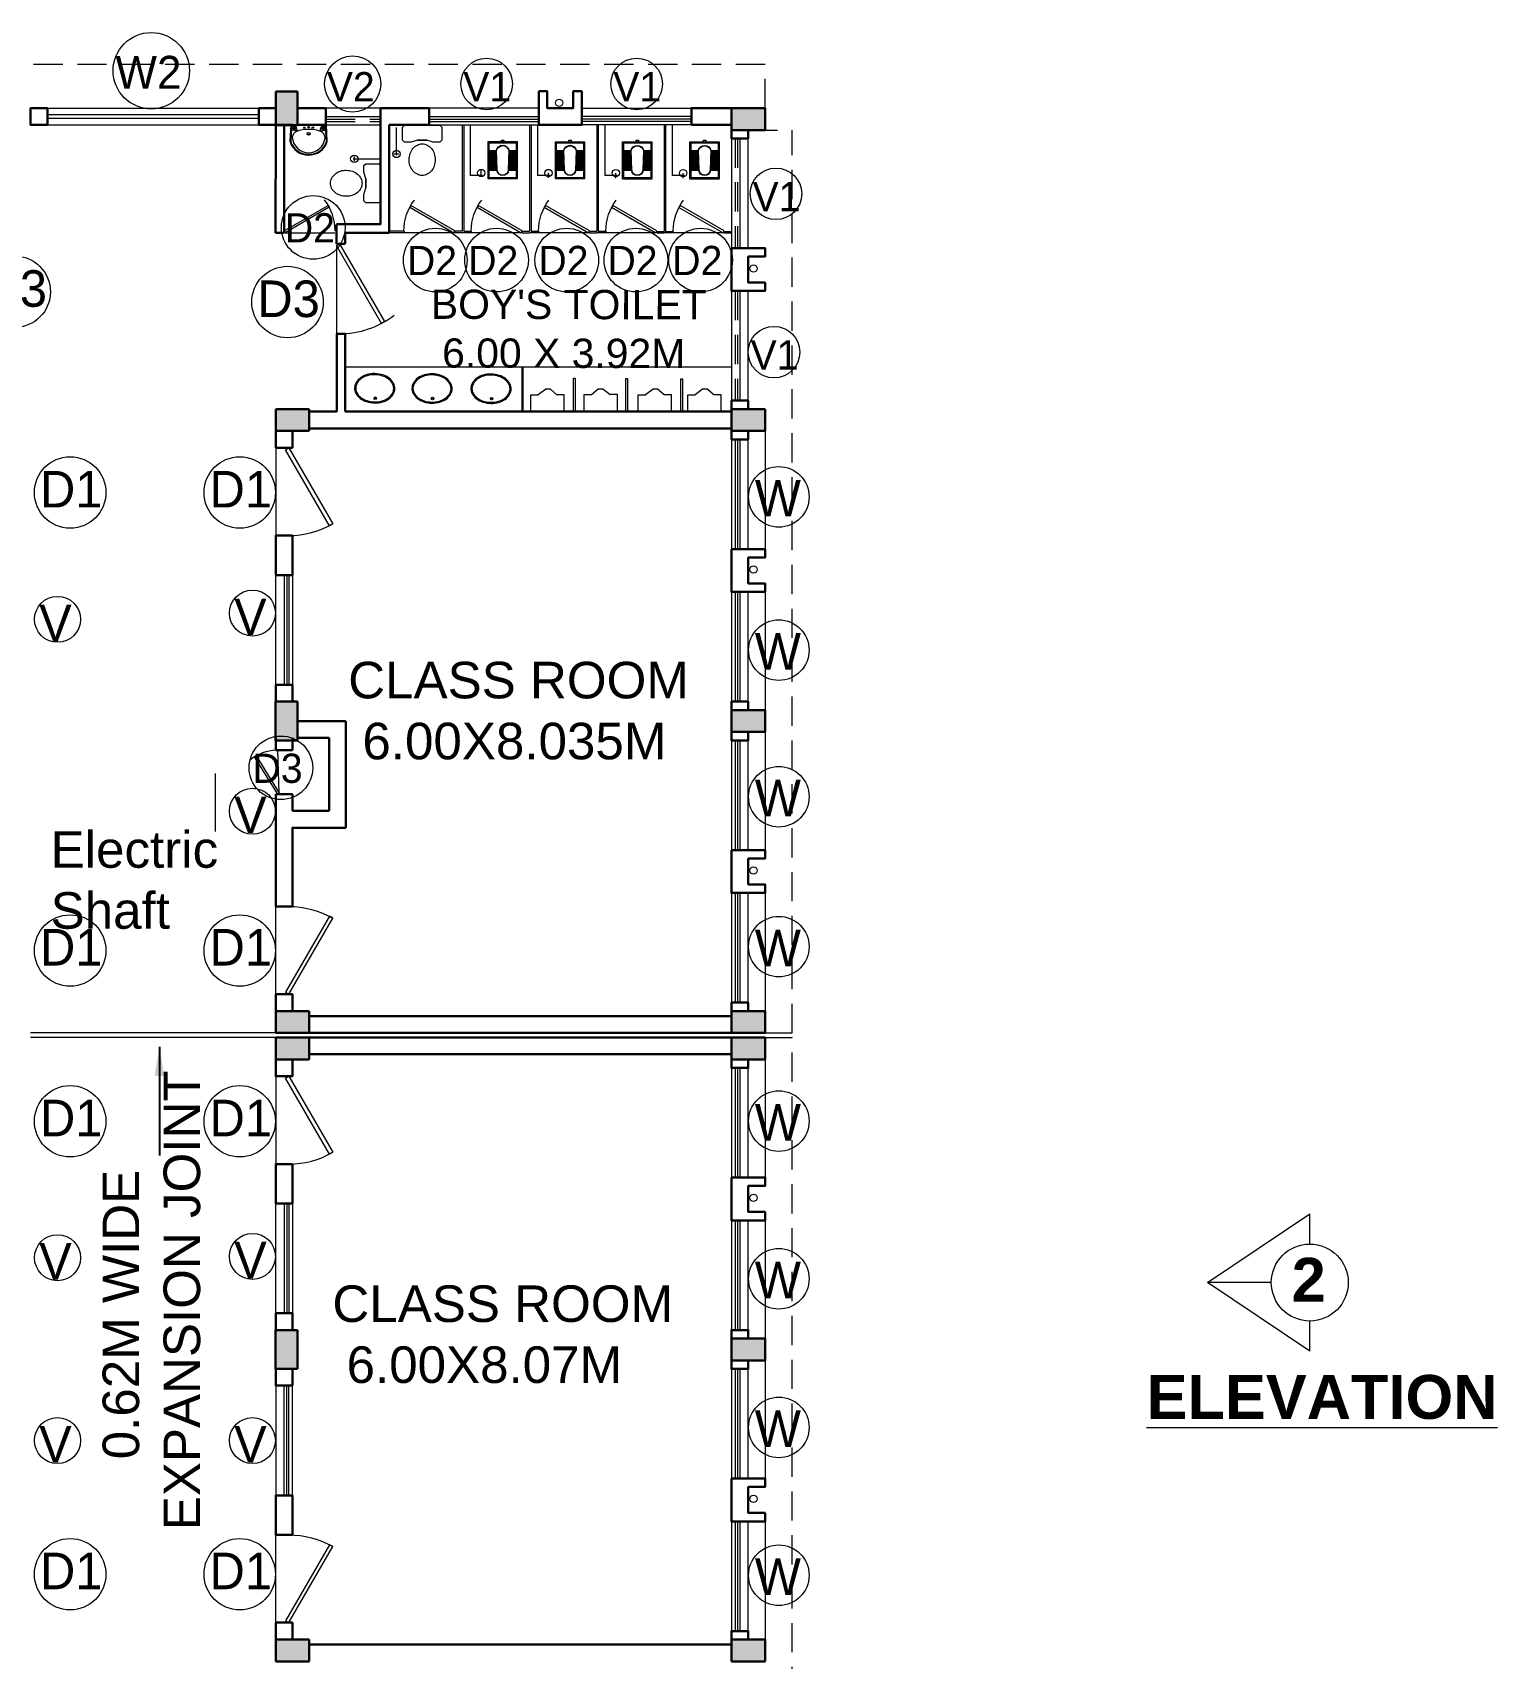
# Model space of a CAD drawing. Header units: millimetres. Extents: x 3614 to 12428, y -844 to 6844.
# Drawn here: x 5656.6 to 5676.62, y -683.78 to -661.55 of the extents above; entities that cross this region are included whole.
import ezdxf

# ---------------------------------------------------------------- set-up
doc = ezdxf.new("R2010")
doc.units = ezdxf.units.MM
doc.header["$LTSCALE"] = 40
doc.header["$MEASUREMENT"] = 0
doc.linetypes.add('DASHED', pattern=[0.75, 0.5, -0.25])
doc.layers.get('0').update_dxf_attribs({"linetype": 'CONTINUOUS', "lineweight": 20})
for name, color, linetype, lineweight in [('CLL LEV.', 15, 'CONTINUOUS', 18), ('Column', 252, 'CONTINUOUS', 30), ('Column Hatch', 253, 'CONTINUOUS', 13), ('CUBICAL TOILET', 160, 'CONTINUOUS', 15), ('Door', 54, 'CONTINUOUS', 18), ('EXPANSION JOINT', 248, 'CONTINUOUS', 20), ('Fixture', 44, 'CONTINUOUS', 15), ('Furniture', 13, 'CONTINUOUS', 15), ('Hidden', 30, 'DASHED', 18), ('TEXT', 7, 'CONTINUOUS', 20), ('Ventilator', 6, 'DASHED', 18), ('Wall', 7, 'CONTINUOUS', 30), ('Window', 150, 'CONTINUOUS', 15), ('Window-Wall', 7, 'CONTINUOUS', 18)]:
    doc.layers.add(name, color=color, linetype=linetype, lineweight=lineweight)
doc.styles.add('DIM', font='arial.ttf')
doc.styles.add('L120', font='simplex.shx', dxfattribs={"height": 1})
doc.styles.get("Standard").update_dxf_attribs({"font": 'txt.shx', "height": 0.03937})
doc.styles.add('STYLE9', font='GOTHIC.TTF')
doc.styles.add('Tabrej.', font='GOTHIC.TTF', dxfattribs={"height": 1})
doc.dimstyles.get("Standard").update_dxf_attribs({"dimtxt": 0.18, "dimasz": 0.18, "dimexe": 0.18, "dimexo": 0.0625, "dimgap": 0.09, "dimtad": 0, "dimtih": 1, "dimtoh": 1, "dimdec": 4, "dimzin": 0, "dimdsep": 46, "dimtxsty": 'Standard', "dimcen": 0.09, "dimadec": 0, "dimazin": 0, "dimtfac": 1, "dimtdec": 4, "dimtofl": 0, "dimtmove": 0, "dimatfit": 3, "dimfxl": 0, "dimtolj": 1, "dimtzin": 0, "dimarcsym": 0})

# ---------------------------------------------------------------- blocks, each defined once
blk = doc.blocks.new('COLUMN 546')
at = {"layer": 'Column Hatch'}
h = blk.add_hatch(color=0, dxfattribs=at)
h.dxf.hatch_style = 1
h.paths.add_polyline_path([(0, 0), (0.3, 0), (0.3, 0.46), (0, 0.46)])
at = {"layer": 'Column'}
for p, q in [((0.3, 0.46), (0, 0.46)), ((0, 0.46), (0, 0)), ((0.3, 0), (0.3, 0.46)), ((0, 0), (0.3, 0))]:
    blk.add_line(p, q, dxfattribs=at)
blk = doc.blocks.new('VENT 2')
at = {"layer": 'Ventilator', "linetype": 'Continuous', "ltscale": 0.02}
for p, q in [((0, 0.182), (1.5, 0.182)), ((0, 0.152), (1.5, 0.152))]:
    blk.add_line(p, q, dxfattribs=at)
at = {"layer": 'Window-Wall'}
for p, q in [((0, 0.23), (1.5, 0.23)), ((0, 0), (0, 0.23)), ((1.5, 0.23), (1.5, 0)), ((0, 0.115), (1.5, 0.115)), ((1.5, 0), (0, 0))]:
    blk.add_line(p, q, dxfattribs=at)
blk = doc.blocks.new('*U18')
for p, q in [((0, 0), (0, -6)), ((40, 0), (40, -6))]:
    blk.add_line(p, q)
blk.add_lwpolyline([(0, 0), (34.64, 20), (35.52, 18.48), (0.87, -1.52)], close=True)
blk.add_arc((0, 0), 40, 0, 30)
blk = doc.blocks.new('DOOR1')
at = {"layer": 'Door'}
blk.add_line((0, 0), (1.2, 0), dxfattribs=at)
at = {"layer": 'Door', "xscale": 0.0300000000000013, "yscale": 0.0300000000000013, "zscale": 0.0300000000000013}
blk.add_blockref('*U18', (0, 0.18), dxfattribs=at)
blk = doc.blocks.new('class 1')
at = {"layer": 'Wall'}
for points in [[(0.23, -0.035), (0, -0.035), (0, -0.265), (0.23, -0.265), (0.23, -0.035)], [(0.23, -1.465), (0, -1.465), (0, -2.005), (0.23, -2.005), (0.23, -1.465)], [(0.23, -3.505), (0, -3.505), (0, -3.735), (0.23, -3.735), (0.23, -3.505)]]:
    blk.add_lwpolyline(points, dxfattribs=at)
at = {"layer": 'Wall', "rotation": 270}
for name, p in [('DOOR1', (0, -0.265)), ('VENT 2', (0, -2.005))]:
    blk.add_blockref(name, p, dxfattribs=at)
blk = doc.blocks.new('WINDOW 1')
at = {"layer": 'CLL LEV.'}
for p, q in [((-0.115, -0.23), (-0.115, -0.46)), ((1.615, -0.23), (1.615, -0.46)), ((-0.115, -0.46), (1.615, -0.46))]:
    blk.add_line(p, q, dxfattribs=at)
at = {"layer": 'Window'}
for p, q in [((0, -0.051), (1.5, -0.051)), ((0, -0.081), (1.5, -0.081))]:
    blk.add_line(p, q, dxfattribs=at)
at = {"layer": 'Window-Wall'}
for p, q in [((0, 0), (1.5, 0)), ((0, -0.23), (0, 0)), ((1.5, 0), (1.5, -0.23)), ((0, -0.115), (1.5, -0.115)), ((1.5, -0.23), (0, -0.23))]:
    blk.add_line(p, q, dxfattribs=at)
blk = doc.blocks.new('SHAFT2')
at = {"layer": 'Fixture'}
blk.add_circle((0.302, 0.307), 0.05, dxfattribs=at)
at = {"layer": 'Wall'}
blk.add_lwpolyline([(0, 0.585), (0.46, 0.585), (0.46, 0.47), (0.23, 0.47), (0.23, 0.115), (0.46, 0.115), (0.46, 0), (0, 0), (0, 0.585)], dxfattribs=at)
blk = doc.blocks.new('Door - Left Hung 36 in.')
at = {"layer": 'Door'}
blk.add_line((0.75, -1.3), (35.93, -1.3), dxfattribs=at)
blk.add_lwpolyline([(0.75, -1.3), (0, 0), (31.18, 18), (31.93, 16.7)], close=True, dxfattribs=at)
blk.add_arc((0, 0), 36, 0, 37.31013, dxfattribs=at)
blk = doc.blocks.new('COLM 530')
at = {"layer": 'Column Hatch'}
h = blk.add_hatch(color=0, dxfattribs=at)
h.dxf.hatch_style = 1
h.paths.add_polyline_path([(5443.518, -633.795), (5443.218, -633.795), (5443.218, -634.325), (5443.518, -634.325)])
at = {"layer": 'Column'}
for p, q in [((5443.518, -633.795), (5443.218, -633.795)), ((5443.218, -633.795), (5443.218, -634.325)), ((5443.518, -634.325), (5443.518, -633.795)), ((5443.218, -634.325), (5443.518, -634.325))]:
    blk.add_line(p, q, dxfattribs=at)
blk = doc.blocks.new('RSA CL6')
for p, q in [((5.51, 3.48), (5.51, 7.28)), ((5.91, 3.47), (5.91, 7.28)), ((6.3, 3.46), (6.3, 7.28)), ((6.69, 3.45), (6.69, 7.28)), ((7.09, 3.44), (7.09, 7.28)), ((7.48, 3.43), (7.48, 7.28)), ((7.87, 3.42), (7.87, 7.28)), ((8.27, 3.41), (8.27, 7.28)), ((8.66, 3.4), (8.66, 7.28)), ((9.06, 3.39), (9.06, 7.28)), ((9.45, 3.38), (9.45, 7.28)), ((9.84, 3.37), (9.84, 7.28)), ((10.24, 3.36), (10.24, 7.28)), ((10.63, 3.35), (10.63, 7.28)), ((11.02, 3.34), (11.02, 7.28)), ((11.42, 3.33), (11.42, 7.28)), ((11.81, 3.32), (11.81, 7.28)), ((12.2, 3.31), (12.2, 7.28)), ((12.6, 3.31), (12.6, 7.28)), ((12.99, 3.3), (12.99, 7.28)), ((13.39, 3.29), (13.39, 7.28)), ((13.78, 3.28), (13.78, 7.28)), ((14.17, 3.27), (14.17, 7.28)), ((14.57, 3.26), (14.57, 7.28)), ((14.96, 3.25), (14.96, 7.28)), ((15.35, 3.24), (15.35, 7.28)), ((15.75, 3.23), (15.75, 7.28)), ((16.14, 3.22), (16.14, 7.28)), ((16.14, 7.28), (16.14, 3.22)), ((5.51, -7.28), (5.51, -3.47)), ((5.91, -7.28), (5.91, -3.45)), ((6.3, -7.28), (6.3, -3.44)), ((6.69, -7.28), (6.69, -3.43)), ((7.09, -7.28), (7.09, -3.42)), ((7.48, -7.28), (7.48, -3.41)), ((7.87, -7.28), (7.87, -3.4)), ((8.27, -7.28), (8.27, -3.39)), ((8.66, -7.28), (8.66, -3.38)), ((9.06, -7.28), (9.06, -3.37)), ((9.45, -7.28), (9.45, -3.36)), ((9.84, -7.28), (9.84, -3.34)), ((10.24, -7.28), (10.24, -3.33)), ((10.63, -7.28), (10.63, -3.32)), ((11.02, -7.28), (11.02, -3.31)), ((11.42, -7.28), (11.42, -3.3)), ((11.81, -7.28), (11.81, -3.29)), ((12.2, -7.28), (12.2, -3.28)), ((12.6, -7.28), (12.6, -3.27)), ((12.99, -7.28), (12.99, -3.26)), ((13.39, -7.28), (13.39, -3.24)), ((13.78, -7.28), (13.78, -3.23)), ((14.17, -7.28), (14.17, -3.22)), ((14.57, -7.28), (14.57, -3.21)), ((14.96, -7.28), (14.96, -3.2)), ((15.35, -7.28), (15.35, -3.19)), ((15.75, -7.28), (15.75, -3.18)), ((16.14, -3.17), (16.14, -7.28)), ((16.14, -7.28), (16.14, -3.17))]:
    blk.add_line(p, q)
blk.add_lwpolyline([(0.79, -0.59), (0, -0.59), (0, 0.59), (0.79, 0.59)])
for points in [[(0.79, 7.87), (20.87, 7.87), (20.87, -7.87), (0.79, -7.87)], [(1.38, 7.28), (20.28, 7.28), (20.28, -7.28), (1.38, -7.28)]]:
    blk.add_lwpolyline(points, close=True)
for points in [[(5.51, 3.48), (16.14, 3.22, -0.899983), (16.14, -3.17), (5.54, -3.47, -0.799392)], [(5.53, 3.28), (16.13, 3.02, -0.897689), (16.12, -2.97), (5.56, -3.27, -0.793494), (5.53, 3.28)]]:
    blk.add_lwpolyline(points, format="xyb", close=True)
blk = doc.blocks.new('ENGLISH SHEET')
at = {"layer": 'Fixture'}
for p, q in [((4663.798, 251.204), (4663.773, 251.179)), ((4663.976, 251.204), (4663.798, 251.204)), ((4664.002, 251.179), (4663.976, 251.204)), ((4663.773, 251.179), (4663.773, 250.696)), ((4663.976, 251.001), (4664.002, 251.09)), ((4663.976, 250.874), (4663.976, 251.001)), ((4663.976, 251.001), (4663.976, 250.874)), ((4664.002, 251.09), (4664.002, 251.179)), ((4664.002, 250.785), (4663.976, 250.874)), ((4664.002, 250.696), (4664.002, 250.785)), ((4663.773, 250.696), (4663.798, 250.67)), ((4663.798, 250.67), (4663.976, 250.67)), ((4663.976, 250.67), (4664.002, 250.696))]:
    blk.add_line(p, q, dxfattribs=at)
blk.add_lwpolyline([(4664.459, 250.937, 0.117036), (4664.443, 251.003, 0.104338), (4664.396, 251.063, 0.09029), (4664.321, 251.105, 0.09898), (4664.243, 251.115, 0.08237), (4664.159, 251.101, 0.09029), (4664.09, 251.063, 0.104338), (4664.043, 251.003, 0.117036), (4664.027, 250.937, 0.117036), (4664.043, 250.871, 0.104338), (4664.09, 250.811, 0.09029), (4664.159, 250.773, 0.08237), (4664.243, 250.759, 0.08237), (4664.327, 250.773, 0.09029), (4664.396, 250.811, 0.104338), (4664.443, 250.871, 0.117036)], format="xyb", close=True, dxfattribs=at)
blk = doc.blocks.new('RSA BASIN 9')
for points in [[(-0.1, -16.2, 0.340881), (10.04, -9, 0.074195), (10.06, -8.89), (9.53, 0), (-9.54, 0), (-10.02, -8.77, 0.082611), (-9.96, -9.15, 0.330812), (-0.1, -16.2)], [(0, -15.03, 0.391482), (8.86, -6.67, 0.252869), (6.53, -3.51, 0.087242), (0.02, -2.46, 0.079484), (-6.53, -3.51, 0.2542), (-8.82, -6.67, 0.39026), (0, -15.03)], [(-8.57, -1.96, -0.907437), (-8.45, -1.81), (-7.52, -2.57, -0.907437), (-7.64, -2.72)], [(-8.2, -1.64, -0.907437), (-8.07, -1.49), (-7.14, -2.25, -0.907437), (-7.27, -2.4)], [(-7.82, -1.32, -0.907437), (-7.7, -1.17), (-6.77, -1.93, -0.907437), (-6.89, -2.08)], [(7.82, -1.32, 0.907437), (7.7, -1.17), (6.77, -1.93, 0.907437), (6.89, -2.08)], [(8.2, -1.64, 0.907437), (8.07, -1.49), (7.14, -2.25, 0.907437), (7.27, -2.4)], [(8.57, -1.96, 0.907437), (8.45, -1.81), (7.52, -2.57, 0.907437), (7.64, -2.72)]]:
    blk.add_lwpolyline(points, format="xyb", close=True)
for points in [[(-5.93, -3.31), (-6.16, -2.95, -0.183787), (-6.22, -2.68, 0.126662), (-6.25, -2.43), (-6.59, -1.44, 0.35453), (-7.05, -0.98), (-8.75, -0.98, 0.414214), (-9.14, -1.37), (-9.56, -9.09, 0.329849), (-0.07, -15.81, 0.338736), (9.65, -8.94, 0.075632), (9.66, -8.82), (9.14, -1.37, 0.414214), (8.75, -0.98), (7.05, -0.98, 0.35453), (6.59, -1.44), (6.25, -2.43, 0.126662), (6.22, -2.68, -0.183787), (6.16, -2.95), (5.93, -3.31)], [(-6.18, -3.39), (-6.24, -3.29, 0.220542), (-6.52, -3.11), (-8.75, -2.78, -0.361119), (-9.19, -2.35)], [(6.18, -3.39), (6.24, -3.29, -0.220542), (6.52, -3.11), (8.75, -2.78, 0.358803), (9.21, -2.33, 0.358803)]]:
    blk.add_lwpolyline(points, format="xyb")
for centre, radius in [((-2.35, -1.56), 0.399), ((0, -4.82), 0.771), ((0, -4.82), 0.602), ((0, -1.23), 0.399), ((2.28, -1.51), 0.399)]:
    blk.add_circle(centre, radius)
blk = doc.blocks.new('RSA BASIN 2')
for points in [[(10.67, -8.12, 0.12976), (9.97, -5.22, 0.106426), (7.61, -2.47, 0.084431), (4.27, -0.72, 0.073534), (0, 0, 0.073534), (-4.29, -0.55, 0.084431), (-7.7, -2.16, 0.106426), (-10.17, -4.82, 0.12976), (-10.98, -7.69, 0.12976), (-10.28, -10.59, 0.106426), (-7.92, -13.34, 0.084431), (-4.58, -15.09, 0.073534), (-0.31, -15.81, 0.073534), (3.98, -15.26, 0.084431), (7.39, -13.64, 0.106426), (9.85, -10.99, 0.12976)], [(10.08, -7.9, 0.119977), (9.45, -5.5, 0.106426), (7.25, -2.94, 0.084431), (4.08, -1.28, 0.073534), (-0.01, -0.59, 0.073534), (-4.13, -1.12, 0.084431), (-7.36, -2.65, 0.106426), (-9.66, -5.12, 0.12976), (-10.39, -7.7, 0.009633), (-10.39, -7.9, 0.119977), (-9.76, -10.31, 0.106426), (-7.57, -12.87, 0.084431), (-4.4, -14.53, 0.073534), (-0.3, -15.22, 0.073534), (3.82, -14.69, 0.084431), (7.05, -13.16, 0.106426), (9.35, -10.69, 0.12976), (10.08, -8.11, 0.009633)]]:
    blk.add_lwpolyline(points, format="xyb", close=True)
for radius in [0.7, 0.479]:
    blk.add_circle((-0.47, -2.53), radius)
blk = doc.blocks.new('Urinal 1')
for p, q in [((0, 9), (9, 9)), ((0, 9), (0, -9)), ((9, 9), (9, 5)), ((12, 1), (9, 5)), ((12, -1.5), (12, 1)), ((9, -5), (12, -1.5)), ((9, -9), (9, -5)), ((0, -9), (9, -9))]:
    blk.add_line(p, q)
blk = doc.blocks.new('drt')
at = {"layer": 'TEXT', "ltscale": 0.05}
for p, q in [((86.231, 2.02), (87.63, 2.959)), ((87.63, 2.546), (87.63, 2.959)), ((87.104, 2.02), (86.231, 2.02)), ((87.63, 1.082), (86.231, 2.02)), ((87.63, 1.082), (87.63, 1.494))]:
    blk.add_line(p, q, dxfattribs=at)
blk.add_circle((87.63, 2.02), 0.526, dxfattribs=at)
at = {"layer": 'TEXT', "char_height": 0.6, "attachment_point": 1, "style": 'Tabrej.'}
for s, insert in [('{\\fArial|b1|i0|c0|p34;2}', (87.382, 2.358)), ('{\\fArial|b1|i0|c0|p34;\\LELEVATION }', (85.399, 0.756))]:
    blk.add_mtext_dynamic_manual_height_columns(s, width=20.54056, gutter_width=5, heights=[0], dxfattribs=dict(at, insert=insert))
blk = doc.blocks.new('projdc')
at = {"layer": 'Hidden', "ltscale": 0.02}
for p, q in [((5597.732, -297.827), (5598.332, -297.827)), ((5598.332, -310.172), (5598.332, -297.827)), ((5597.962, -310.172), (5598.332, -310.172)), ((5597.962, -310.234), (5598.332, -310.234)), ((5598.332, -339.039), (5598.332, -310.234))]:
    blk.add_line(p, q, dxfattribs=at)
blk = doc.blocks.new('DDDD')
at = {"layer": 'TEXT', "color": 3, "ltscale": 0.2}
blk.add_circle((2085.909, -1030.934), 0.488, dxfattribs=at)
at = {"layer": 'TEXT', "color": 3, "style": 'STYLE9'}
blk.add_text('D1', height=0.5, dxfattribs=at).set_placement((2085.496, -1031.139))
blk = doc.blocks.new('d2')
at = {"layer": 'TEXT', "color": 3, "ltscale": 0.2}
blk.add_circle((5437.77, -664.817), 0.435, dxfattribs=at)
at = {"layer": 'TEXT', "color": 3, "style": 'STYLE9'}
blk.add_text('D2', height=0.4, dxfattribs=at).set_placement((5437.383, -665.022))
blk = doc.blocks.new('shaft dooerr')
at = {"layer": 'TEXT', "color": 3, "ltscale": 0.2}
blk.add_circle((5444.341, -671.654), 0.435, dxfattribs=at)
at = {"layer": 'TEXT', "color": 3, "style": 'STYLE9'}
blk.add_text('D3', height=0.4, dxfattribs=at).set_placement((5443.954, -671.86))
blk = doc.blocks.new('W')
at = {"layer": 'TEXT', "color": 3}
blk.add_circle((2080.863, -1087.688), 0.414, dxfattribs=at)
at = {"layer": 'TEXT', "color": 3, "style": 'STYLE9'}
blk.add_text('W', height=0.5, dxfattribs=at).set_placement((2080.534, -1087.956))
blk = doc.blocks.new('VVV')
at = {"layer": 'TEXT', "color": 3, "ltscale": 0.2}
blk.add_circle((2082.528, -1073.943), 0.314, dxfattribs=at)
at = {"layer": 'TEXT', "color": 3, "style": 'STYLE9'}
blk.add_text('V', height=0.5, dxfattribs=at).set_placement((2082.277, -1074.243))
blk = doc.blocks.new('window corrijfk')
at = {"layer": 'TEXT', "color": 3}
blk.add_circle((5445.3, -704.813), 0.522, dxfattribs=at)
at = {"layer": 'TEXT', "color": 3, "style": 'STYLE9'}
blk.add_text('W2', height=0.45, dxfattribs=at).set_placement((5444.81, -705.06))
blk = doc.blocks.new('VENT TOILET')
at = {"layer": 'TEXT', "color": 3, "ltscale": 0.2}
blk.add_circle((5438.623, -662.256), 0.352, dxfattribs=at)
at = {"layer": 'TEXT', "color": 3, "style": 'STYLE9'}
blk.add_text('V1', height=0.4, dxfattribs=at).set_placement((5438.303, -662.494))
blk = doc.blocks.new('STAAFF VENT')
at = {"layer": 'TEXT', "color": 3, "ltscale": 0.2}
blk.add_circle((5442.495, -662.256), 0.384, dxfattribs=at)
at = {"layer": 'TEXT', "color": 3, "style": 'STYLE9'}
blk.add_text('V2', height=0.4, dxfattribs=at).set_placement((5442.142, -662.494))

msp = doc.modelspace()

# ---------------------------------------------------------------- linework, layer by layer
at = {"layer": 'CLL LEV.'}
for p, q in [((5666.3808, -662.8855), (5666.6108, -662.8855)), ((5666.3808, -664.6155), (5666.6108, -664.6155)), ((5666.3808, -664.9705), (5666.6108, -664.9705)), ((5666.3808, -666.7005), (5666.6108, -666.7005))]:
    msp.add_line(p, q, dxfattribs=at)
at = {"layer": 'CUBICAL TOILET', "ltscale": 0.01}
for p, q in [((5662.4708, -662.8142), (5662.4708, -664.2695)), ((5662.4908, -662.8142), (5662.4908, -664.2695)), ((5663.3908, -662.8146), (5663.3908, -664.2699)), ((5663.4108, -662.8146), (5663.4108, -664.2699)), ((5664.3108, -662.815), (5664.3108, -664.2703)), ((5664.3308, -662.815), (5664.3308, -664.2703)), ((5665.2308, -662.8155), (5665.2308, -664.2708)), ((5665.2508, -662.8155), (5665.2508, -664.2708)), ((5661.6754, -664.2699), (5661.4706, -664.2699)), ((5661.6754, -664.2899), (5661.4706, -664.2899)), ((5661.6754, -664.2699), (5661.6754, -664.2899)), ((5662.4708, -664.2695), (5662.3708, -664.2695)), ((5662.3708, -664.2695), (5662.3708, -664.2895)), ((5662.5944, -664.2895), (5662.3708, -664.2895)), ((5662.4908, -664.2695), (5662.5944, -664.2695)), ((5662.5944, -664.2695), (5662.5944, -664.2895)), ((5663.2908, -664.2699), (5663.3908, -664.2699)), ((5663.2908, -664.2699), (5663.2908, -664.2899)), ((5663.2908, -664.2899), (5663.3908, -664.2899)), ((5663.5144, -664.2899), (5663.3908, -664.2899)), ((5663.4108, -664.2699), (5663.5144, -664.2699)), ((5663.5144, -664.2699), (5663.5144, -664.2899)), ((5664.2108, -664.2703), (5664.3108, -664.2703)), ((5664.2108, -664.2703), (5664.2108, -664.2903)), ((5664.2108, -664.2903), (5664.3108, -664.2903)), ((5664.4344, -664.2903), (5664.3108, -664.2903)), ((5664.3308, -664.2703), (5664.4344, -664.2703)), ((5664.4344, -664.2703), (5664.4344, -664.2903)), ((5665.1308, -664.2708), (5665.2308, -664.2708)), ((5665.1308, -664.2708), (5665.1308, -664.2908)), ((5665.1308, -664.2908), (5665.2308, -664.2908)), ((5665.3544, -664.2908), (5665.2308, -664.2908)), ((5665.2508, -664.2708), (5665.3544, -664.2708)), ((5665.3544, -664.2708), (5665.3544, -664.2908)), ((5666.0508, -664.2712), (5666.1508, -664.2712)), ((5666.0508, -664.2712), (5666.0508, -664.2912)), ((5666.0508, -664.2912), (5666.1508, -664.2912))]:
    msp.add_line(p, q, dxfattribs=at)
at = {"layer": 'CUBICAL TOILET', "ltscale": 0.05}
msp.add_lwpolyline([(5663.2882, -666.126), (5663.2986, -666.126), (5663.2986, -666.7355), (5663.2882, -666.7355)], close=True, dxfattribs=at)
at = {"layer": 'EXPANSION JOINT', "linetype": 'ByBlock', "ltscale": 0.05}
for p, q in [((5659.9208, -675.2305), (5656.5708, -675.2305)), ((5659.9208, -675.2925), (5656.5708, -675.2925))]:
    msp.add_line(p, q, dxfattribs=at)
at = {"layer": 'Fixture', "ltscale": 0.05}
msp.add_line((5666.1508, -666.1265), (5660.8707, -666.1256), dxfattribs=at)
for points in [[(5663.9902, -666.2784), (5664.0137, -666.2784), (5664.0137, -666.7355), (5663.9902, -666.7355)], [(5664.7052, -666.2809), (5664.7287, -666.2809), (5664.7287, -666.738), (5664.7052, -666.738)], [(5665.4566, -666.2857), (5665.4801, -666.2857), (5665.4801, -666.7428), (5665.4566, -666.7428)]]:
    msp.add_lwpolyline(points, close=True, dxfattribs=at)
at = {"layer": 'Furniture', "ltscale": 0.05}
for p, q in [((5661.5717, -663.229), (5661.5717, -662.8505)), ((5662.5808, -662.8155), (5662.5809, -663.5082)), ((5663.5008, -662.8159), (5663.5009, -663.5086)), ((5664.4208, -662.8163), (5664.4209, -663.5091)), ((5665.3408, -662.8168), (5665.3409, -663.5095)), ((5660.98, -663.2795), (5661.3585, -663.2795)), ((5660.9958, -663.2454), (5660.9958, -663.3137)), ((5661.5376, -663.2132), (5661.6059, -663.2132)), ((5662.7467, -663.5082), (5662.5809, -663.5082)), ((5662.7309, -663.5074), (5662.7309, -663.439)), ((5663.6667, -663.5086), (5663.5009, -663.5086)), ((5663.6509, -663.5415), (5663.6509, -663.4732)), ((5664.5867, -663.5091), (5664.4209, -663.5091)), ((5664.5709, -663.5419), (5664.5709, -663.4736)), ((5665.5067, -663.5095), (5665.3409, -663.5095)), ((5665.4909, -663.5424), (5665.4909, -663.474))]:
    msp.add_line(p, q, dxfattribs=at)
for centre in [(5660.9958, -663.2795), (5661.5717, -663.2132), (5662.7309, -663.4732), (5663.6509, -663.4736), (5664.5709, -663.4741), (5665.4909, -663.4745)]:
    msp.add_circle(centre, 0.05, dxfattribs=at)
at = {"layer": 'Hidden', "ltscale": 0.02}
for p, q in [((5666.6108, -661.9906), (5655.8858, -661.9875)), ((5666.6108, -662.5851), (5666.6108, -661.9906))]:
    msp.add_line(p, q, dxfattribs=at)
at = {"layer": 'TEXT'}
msp.add_line((5659.0921, -671.6835), (5659.0921, -672.4773), dxfattribs=at)
at = {"layer": 'TEXT', "color": 3, "ltscale": 0.2}
for centre in [(5656.3543, -665.0964), (5660.0831, -665.2372)]:
    msp.add_circle(centre, 0.4884, dxfattribs=at)
at = {"layer": 'Ventilator', "ltscale": 0.02}
for p, q in [((5660.6058, -662.7377), (5661.3558, -662.7377)), ((5660.6058, -662.7677), (5661.3558, -662.7677)), ((5666.2018, -663.0005), (5666.2018, -664.5005)), ((5666.2318, -663.0005), (5666.2318, -664.5005)), ((5666.2018, -665.0855), (5666.2018, -666.5855)), ((5666.2318, -665.0855), (5666.2318, -666.5855))]:
    msp.add_line(p, q, dxfattribs=at)
at = {"layer": 'Wall', "ltscale": 0.05}
for p, q in [((5659.9208, -662.8155), (5659.9206, -664.2898)), ((5660.0358, -662.8155), (5660.0356, -664.2898)), ((5661.3556, -664.1749), (5661.3558, -662.8154)), ((5661.4706, -664.2899), (5661.4708, -662.8155)), ((5660.7505, -664.4406), (5660.7506, -664.1764)), ((5660.7506, -664.1748), (5661.3556, -664.1749)), ((5660.0356, -664.2898), (5659.9206, -664.2898)), ((5660.7505, -664.4406), (5660.871, -664.4406)), ((5660.871, -664.2898), (5661.4706, -664.2899)), ((5660.871, -664.4406), (5660.871, -664.2898)), ((5660.7556, -666.7355), (5660.7558, -665.67)), ((5660.7558, -665.67), (5660.8708, -665.67)), ((5660.8706, -666.7355), (5660.8708, -665.67))]:
    msp.add_line(p, q, dxfattribs=at)
at = {"layer": 'Wall'}
for p, q in [((5660.1508, -662.8155), (5659.9208, -662.8155)), ((5660.3808, -666.7355), (5660.7556, -666.7355)), ((5660.8706, -666.7355), (5666.1508, -666.7355)), ((5660.3808, -666.9655), (5666.1508, -666.9655)), ((5660.2208, -670.9655), (5660.8808, -670.9655)), ((5660.8808, -670.9655), (5660.8808, -672.4255)), ((5659.9208, -671.3639), (5659.9208, -671.1955)), ((5660.1508, -671.3639), (5660.1508, -671.1955)), ((5660.2208, -671.1955), (5660.6508, -671.1955)), ((5660.6508, -671.1955), (5660.6508, -672.1955)), ((5659.9208, -671.3639), (5660.1508, -671.3639)), ((5660.1508, -671.9655), (5659.9208, -671.9655)), ((5659.9208, -672.3105), (5659.9208, -671.9655)), ((5660.1508, -672.1955), (5660.1508, -671.9655)), ((5660.6508, -672.1955), (5660.1508, -672.1955)), ((5660.3808, -675.0005), (5666.1508, -675.0005)), ((5660.3808, -675.2305), (5666.1508, -675.2305)), ((5660.3808, -675.2925), (5666.1508, -675.2925)), ((5660.3808, -675.5225), (5666.1508, -675.5225)), ((5660.3808, -683.5925), (5666.1508, -683.5925))]:
    msp.add_line(p, q, dxfattribs=at)
for points in [[(5656.8008, -662.8155), (5656.8008, -662.5855), (5656.5708, -662.5855), (5656.5708, -662.8155), (5656.8008, -662.8155)], [(5659.9208, -662.8155), (5659.9208, -662.5855), (5659.6908, -662.5855), (5659.6908, -662.8155), (5659.9208, -662.8155)], [(5666.3808, -662.8855), (5666.3808, -663.0005), (5666.1508, -663.0005), (5666.1508, -662.8855), (5666.3808, -662.8855)], [(5666.3808, -663.0005), (5666.3808, -662.8855), (5666.1508, -662.8855), (5666.1508, -663.0005), (5666.3808, -663.0005)], [(5666.3808, -666.7005), (5666.3808, -666.5855), (5666.1508, -666.5855), (5666.1508, -666.7005), (5666.3808, -666.7005)], [(5666.3808, -667.0005), (5666.3808, -667.1155), (5666.1508, -667.1155), (5666.1508, -667.0005), (5666.3808, -667.0005)], [(5666.3808, -667.1155), (5666.3808, -667.0005), (5666.1508, -667.0005), (5666.1508, -667.1155), (5666.3808, -667.1155)], [(5666.3808, -670.8155), (5666.3808, -670.7005), (5666.1508, -670.7005), (5666.1508, -670.8155), (5666.3808, -670.8155)], [(5666.3808, -671.1155), (5666.3808, -671.2305), (5666.1508, -671.2305), (5666.1508, -671.1155), (5666.3808, -671.1155)], [(5666.3808, -671.2305), (5666.3808, -671.1155), (5666.1508, -671.1155), (5666.1508, -671.2305), (5666.3808, -671.2305)], [(5660.1508, -673.5005), (5659.9208, -673.5005), (5659.9208, -672.3105)], [(5660.8808, -672.4255), (5660.1508, -672.4255), (5660.1508, -673.5005)], [(5660.1508, -674.9305), (5659.9208, -674.9305), (5659.9208, -674.7005), (5660.1508, -674.7005), (5660.1508, -674.9305)], [(5666.3808, -674.9305), (5666.3808, -674.8155), (5666.1508, -674.8155), (5666.1508, -674.9305), (5666.3808, -674.9305)], [(5666.3808, -675.5925), (5666.3808, -675.7075), (5666.1508, -675.7075), (5666.1508, -675.5925), (5666.3808, -675.5925)], [(5666.3808, -675.7075), (5666.3808, -675.5925), (5666.1508, -675.5925), (5666.1508, -675.7075), (5666.3808, -675.7075)], [(5666.3808, -679.4075), (5666.3808, -679.2925), (5666.1508, -679.2925), (5666.1508, -679.4075), (5666.3808, -679.4075)], [(5666.3808, -679.7075), (5666.3808, -679.8225), (5666.1508, -679.8225), (5666.1508, -679.7075), (5666.3808, -679.7075)], [(5666.3808, -679.8225), (5666.3808, -679.7075), (5666.1508, -679.7075), (5666.1508, -679.8225), (5666.3808, -679.8225)], [(5666.3808, -683.5225), (5666.3808, -683.4075), (5666.1508, -683.4075), (5666.1508, -683.5225), (5666.3808, -683.5225)]]:
    msp.add_lwpolyline(points, dxfattribs=at)
at = {"layer": 'Wall', "ltscale": 0.05}
for points in [[(5660.6058, -662.5857), (5660.2208, -662.5857), (5660.2208, -662.8157), (5660.6058, -662.8156)], [(5665.6033, -662.8159), (5666.1508, -662.8158), (5666.1508, -662.5855), (5665.6033, -662.5855)]]:
    msp.add_lwpolyline(points, close=True, dxfattribs=at)
msp.add_lwpolyline([(5661.3556, -664.1751), (5661.3558, -662.5857), (5662.0183, -662.5856), (5662.0183, -662.816), (5661.4708, -662.816), (5661.4708, -662.8157)], dxfattribs=at)
at = {"layer": 'Window', "linetype": 'ByBlock', "ltscale": 0.05}
for p, q in [((5656.8008, -662.6755), (5659.6908, -662.6755)), ((5656.8008, -662.7255), (5659.6908, -662.7255))]:
    msp.add_line(p, q, dxfattribs=at)
at = {"layer": 'Window-Wall', "linetype": 'ByBlock', "ltscale": 0.05}
for p, q in [((5656.8008, -662.5855), (5659.6908, -662.5855)), ((5656.8008, -662.8155), (5659.6908, -662.8155))]:
    msp.add_line(p, q, dxfattribs=at)
at = {"layer": 'Window-Wall'}
for p, q in [((5661.3558, -662.5857), (5660.6058, -662.5857)), ((5660.6058, -662.7007), (5661.3558, -662.7007)), ((5660.6058, -662.8157), (5661.3558, -662.8157)), ((5666.1508, -663.0005), (5666.1508, -664.5005)), ((5666.3808, -663.0005), (5666.1508, -663.0005)), ((5666.2658, -663.0005), (5666.2658, -664.5005)), ((5666.3808, -664.5005), (5666.3808, -663.0005)), ((5666.1508, -664.5005), (5666.3808, -664.5005)), ((5666.1508, -665.0855), (5666.1508, -666.5855)), ((5666.3808, -665.0855), (5666.1508, -665.0855)), ((5666.2658, -665.0855), (5666.2658, -666.5855)), ((5666.3808, -666.5855), (5666.3808, -665.0855)), ((5666.1508, -666.5855), (5666.3808, -666.5855))]:
    msp.add_line(p, q, dxfattribs=at)

# ---------------------------------------------------------------- block references
at = {"color": 7, "extrusion": (0, 0, -1), "xscale": -1, "zscale": -1}
msp.add_blockref('COLUMN 546', (-5659.9208, -662.8175), dxfattribs=at)
at = {"linetype": 'ByBlock', "extrusion": (0, 0, -1), "xscale": -1, "zscale": -1, "rotation": 269.9977213698144}
msp.add_blockref('SHAFT2', (-5664.1033, -662.8159), dxfattribs=at)
at = {"color": 7, "extrusion": (0, 0, -1), "xscale": -1, "zscale": -1, "rotation": 90}
msp.add_blockref('COLUMN 546', (-5666.1508, -662.5855), dxfattribs=at)
at = {"linetype": 'ByBlock'}
for name, p in [('SHAFT2', (5666.1508, -665.0855)), ('class 1', (5659.9208, -666.9655)), ('class 1', (5659.9208, -675.5575))]:
    msp.add_blockref(name, p, dxfattribs=at)
at = {"color": 7, "extrusion": (0, 0, -1), "zscale": -1, "rotation": 90.00000000000001}
for p in [(-5659.9208, -667.0005), (-5666.1508, -667.0005), (-5666.1508, -671.1155), (-5659.9208, -675.2305), (-5666.1508, -675.2305), (-5659.9208, -675.5925), (-5666.1508, -675.5925), (-5666.1508, -679.7075), (-5659.9208, -683.8225), (-5666.1508, -683.8225)]:
    msp.add_blockref('COLUMN 546', p, dxfattribs=at)
at = {"linetype": 'ByBlock', "extrusion": (0, 0, -1), "xscale": -1, "zscale": -1}
for p in [(-5666.1508, -669.2005), (-5666.1508, -673.3155), (-5666.1508, -677.7925), (-5666.1508, -681.9075)]:
    msp.add_blockref('SHAFT2', p, dxfattribs=at)
at = {"xscale": -1}
for p in [(11103.4386, -36.9056), (11103.4386, -45.4976)]:
    msp.add_blockref('COLM 530', p, dxfattribs=at)
at = {"linetype": 'ByBlock', "xscale": -1, "rotation": 180}
msp.add_blockref('class 1', (5659.9208, -683.5575), dxfattribs=at)
at = {"layer": 'CLL LEV.', "xscale": -1, "rotation": 90}
for p in [(5666.1508, -667.1155), (5666.1508, -669.2005), (5666.1508, -671.2305), (5666.1508, -673.3155), (5666.1508, -675.7075), (5666.1508, -677.7925), (5666.1508, -679.8225), (5666.1508, -681.9075)]:
    msp.add_blockref('WINDOW 1', p, dxfattribs=at)
at = {"layer": 'Door', "extrusion": (0, 0, -1), "yscale": 0.0193527874282769, "zscale": -0.0193527874282769}
for p, xscale in [((-5660.0356, -664.2646), -0.0193527874282769), ((-5662.3708, -664.2647), 0.0193527874282769), ((-5663.2908, -664.2647), 0.0193527874282769), ((-5664.2108, -664.2652), 0.0193527874282769), ((-5665.1308, -664.2656), 0.0193527874282769), ((-5666.0508, -664.266), 0.0193527874282769)]:
    msp.add_blockref('Door - Left Hung 36 in.', p, dxfattribs=dict(at, xscale=xscale))
at = {"layer": 'Door', "xscale": 0.034154464692852, "yscale": 0.034154464692852, "zscale": 0.034154464692852, "rotation": 270}
msp.add_blockref('Door - Left Hung 36 in.', (5660.7949, -664.4406), dxfattribs=at)
at = {"layer": 'Door', "extrusion": (0, 0, -1), "xscale": -0.0166737001802426, "yscale": 0.0166737001802426, "zscale": -0.0166737001802426, "rotation": 268.3280413571774}
msp.add_blockref('Door - Left Hung 36 in.', (-5659.9482, -671.9655), dxfattribs=at)
at = {"layer": 'Fixture', "ltscale": 10000, "extrusion": (0, 0, -1), "xscale": -0.0254326166754069, "yscale": 0.0254326166754069, "zscale": -0.0254326166754069, "rotation": 0.009270144841835304}
msp.add_blockref('RSA BASIN 9', (-5660.371, -662.8155), dxfattribs=at)
at = {"layer": 'Fixture', "xscale": -1, "rotation": 90}
msp.add_blockref('ENGLISH SHEET', (5912.8606, 4000.9521), dxfattribs=at)
at = {"layer": 'Fixture', "extrusion": (0, 0, -1)}
for name, p, xscale, yscale, zscale, rotation in [('RSA CL6', (-5663.0234, -663.0244), -0.0253999999957461, 0.0253999999957461, -0.0253999999957461, 90), ('RSA CL6', (-5663.9434, -663.0248), -0.0253999999957461, 0.0253999999957461, -0.0253999999957461, 90), ('RSA CL6', (-5664.8634, -663.0253), -0.0253999999957461, 0.0253999999957461, -0.0253999999957461, 90), ('RSA CL6', (-5665.7834, -663.0257), -0.0253999999957461, 0.0253999999957461, -0.0253999999957461, 90), ('Urinal 1', (-5664.365, -666.7297), 0.0253999999948973, 0.0253999999948973, -0.0253999999948973, 90.00000000000001)]:
    msp.add_blockref(name, p, dxfattribs=dict(at, xscale=xscale, yscale=yscale, zscale=zscale, rotation=rotation))
at = {"layer": 'Fixture', "xscale": -1}
msp.add_blockref('ENGLISH SHEET', (10325.1287, -914.5509), dxfattribs=at)
at = {"layer": 'Fixture'}
for name, p, xscale, yscale, zscale, rotation in [('RSA BASIN 2', (5661.2703, -666.6177), 0.025399999995667, 0.025399999995667, 0.025399999995667, 180), ('RSA BASIN 2', (5662.0537, -666.6204), 0.025399999995667, 0.025399999995667, 0.025399999995667, 180), ('RSA BASIN 2', (5662.8601, -666.6232), 0.025399999995667, 0.025399999995667, 0.025399999995667, 180), ('Urinal 1', (5663.6373, -666.7355), 0.0253999999948973, 0.0253999999948973, 0.0253999999948973, 90.00000000000001), ('Urinal 1', (5665.1037, -666.7345), 0.0253999999948973, 0.0253999999948973, 0.0253999999948973, 90.00000000000001), ('Urinal 1', (5665.7823, -666.7345), 0.0253999999948973, 0.0253999999948973, 0.0253999999948973, 90.00000000000001)]:
    msp.add_blockref(name, p, dxfattribs=dict(at, xscale=xscale, yscale=yscale, zscale=zscale, rotation=rotation))
at = {"layer": 'Hidden'}
msp.add_blockref('projdc', (68.649, -365.0584), dxfattribs=at)
at = {"layer": 'TEXT'}
for name, p in [('window corrijfk', (212.9208, 42.7384)), ('STAAFF VENT', (218.4779, 0)), ('VENT TOILET', (224.1812, 0)), ('VENT TOILET', (226.2318, 0)), ('VENT TOILET', (228.1358, -1.5017)), ('d2', (222.6639, 0.5993)), ('d2', (224.3325, 0.1525)), ('d2', (225.1703, 0.1525)), ('d2', (226.1291, 0.1525)), ('d2', (227.0738, 0.1525)), ('d2', (227.9587, 0.1525)), ('VENT TOILET', (228.109, -3.666)), ('DDDD', (3571.2031, 363.0927)), ('DDDD', (3573.5208, 363.0927)), ('W', (3585.9354, 419.7866)), ('VVV', (3574.4109, 404.3678)), ('VVV', (3577.076, 404.4523)), ('W', (3585.9354, 417.6916)), ('shaft dooerr', (215.651, 0.0485)), ('W', (3585.9354, 415.6873)), ('VVV', (3577.076, 401.7442)), ('DDDD', (3571.2031, 356.8304)), ('DDDD', (3573.5208, 356.8304)), ('W', (3585.9354, 413.6374)), ('DDDD', (3571.2031, 354.4958)), ('DDDD', (3573.5208, 354.4958)), ('W', (3585.9354, 411.2526)), ('VVV', (3574.4109, 395.6398)), ('VVV', (3577.076, 395.6575)), ('W', (3585.9354, 409.0968)), ('W', (3585.9354, 407.0645)), ('VVV', (3574.4109, 393.1402)), ('VVV', (3577.076, 393.1402)), ('DDDD', (3571.2031, 348.3034)), ('DDDD', (3573.5208, 348.3034)), ('W', (3585.9354, 405.0436))]:
    msp.add_blockref(name, p, dxfattribs=at)
at = {"layer": 'Wall'}
msp.add_blockref('drt', (5586.4253, -680.6628), dxfattribs=at)
at = {"layer": 'Wall', "extrusion": (0, 0, -1), "zscale": -1, "rotation": 179.9977213698145}
msp.add_blockref('VENT 2', (-5662.0183, -662.586), dxfattribs=at)
at = {"layer": 'Wall', "extrusion": (0, 0, -1), "xscale": -1, "zscale": -1, "rotation": 179.9977213698144}
msp.add_blockref('VENT 2', (-5665.6033, -662.5859), dxfattribs=at)
at = {"layer": 'Wall', "xscale": -1, "rotation": 270}
msp.add_blockref('DOOR1', (5659.9208, -674.7005), dxfattribs=at)

# ---------------------------------------------------------------- texts
at = {"layer": 'TEXT', "color": 3, "style": 'STYLE9'}
for p in [(5655.9411, -665.3022), (5659.6699, -665.4429)]:
    msp.add_text('D3', height=0.5, dxfattribs=at).set_placement(p)
at = {"layer": 'TEXT', "insert": (5662.0425, -665.067), "char_height": 0.4, "width": 4.832064, "attachment_point": 1, "rotation": 359.87953, "style": 'DIM'}
msp.add_mtext("{\\fArial|b0|i0|c0|p34;BOY'S TOILET\\P 6.00 X 3.92M}", dxfattribs=at)
at = {"layer": 'TEXT', "char_height": 0.5, "attachment_point": 1, "style": 'DIM'}
for s, insert in [('{\\fArial|b0|i0|c0|p34;CLASS ROOM\\P 6.00X8.035M}', (5660.9122, -670.1559)), ('{\\fArial|b0|i0|c0|p34;Electric \\PShaft}', (5656.8449, -672.472)), ('{\\fArial|b0|i0|c0|p34;CLASS ROOM\\P 6.00X8.07M}', (5660.6959, -678.6818))]:
    msp.add_mtext_dynamic_manual_height_columns(s, width=19.989683, gutter_width=5, heights=[0], dxfattribs=dict(at, insert=insert))
at = {"layer": 'TEXT', "insert": (5657.5548, -682.0292), "char_height": 0.5, "attachment_point": 1, "rotation": 90, "style": 'DIM'}
msp.add_mtext_dynamic_manual_height_columns('{\\fArial|b0|i0|c0|p34;     0.62M WIDE \\PEXPANSION JOINT}', width=19.989683, gutter_width=5, heights=[0], dxfattribs=at)

# ---------------------------------------------------------------- leaders
at = {"layer": 'TEXT'}
msp.add_leader([(5658.3317, -675.4196), (5658.3317, -676.904)], dimstyle='Standard', override={"dimscale": 40, "dimasz": 0.01, "dimgap": 0.09, "dimtad": 0, "dimpost": "'", "dimtxsty": 'L120', "dimarcsym": 1}, dxfattribs=at)

doc.saveas('drawing.dxf')
